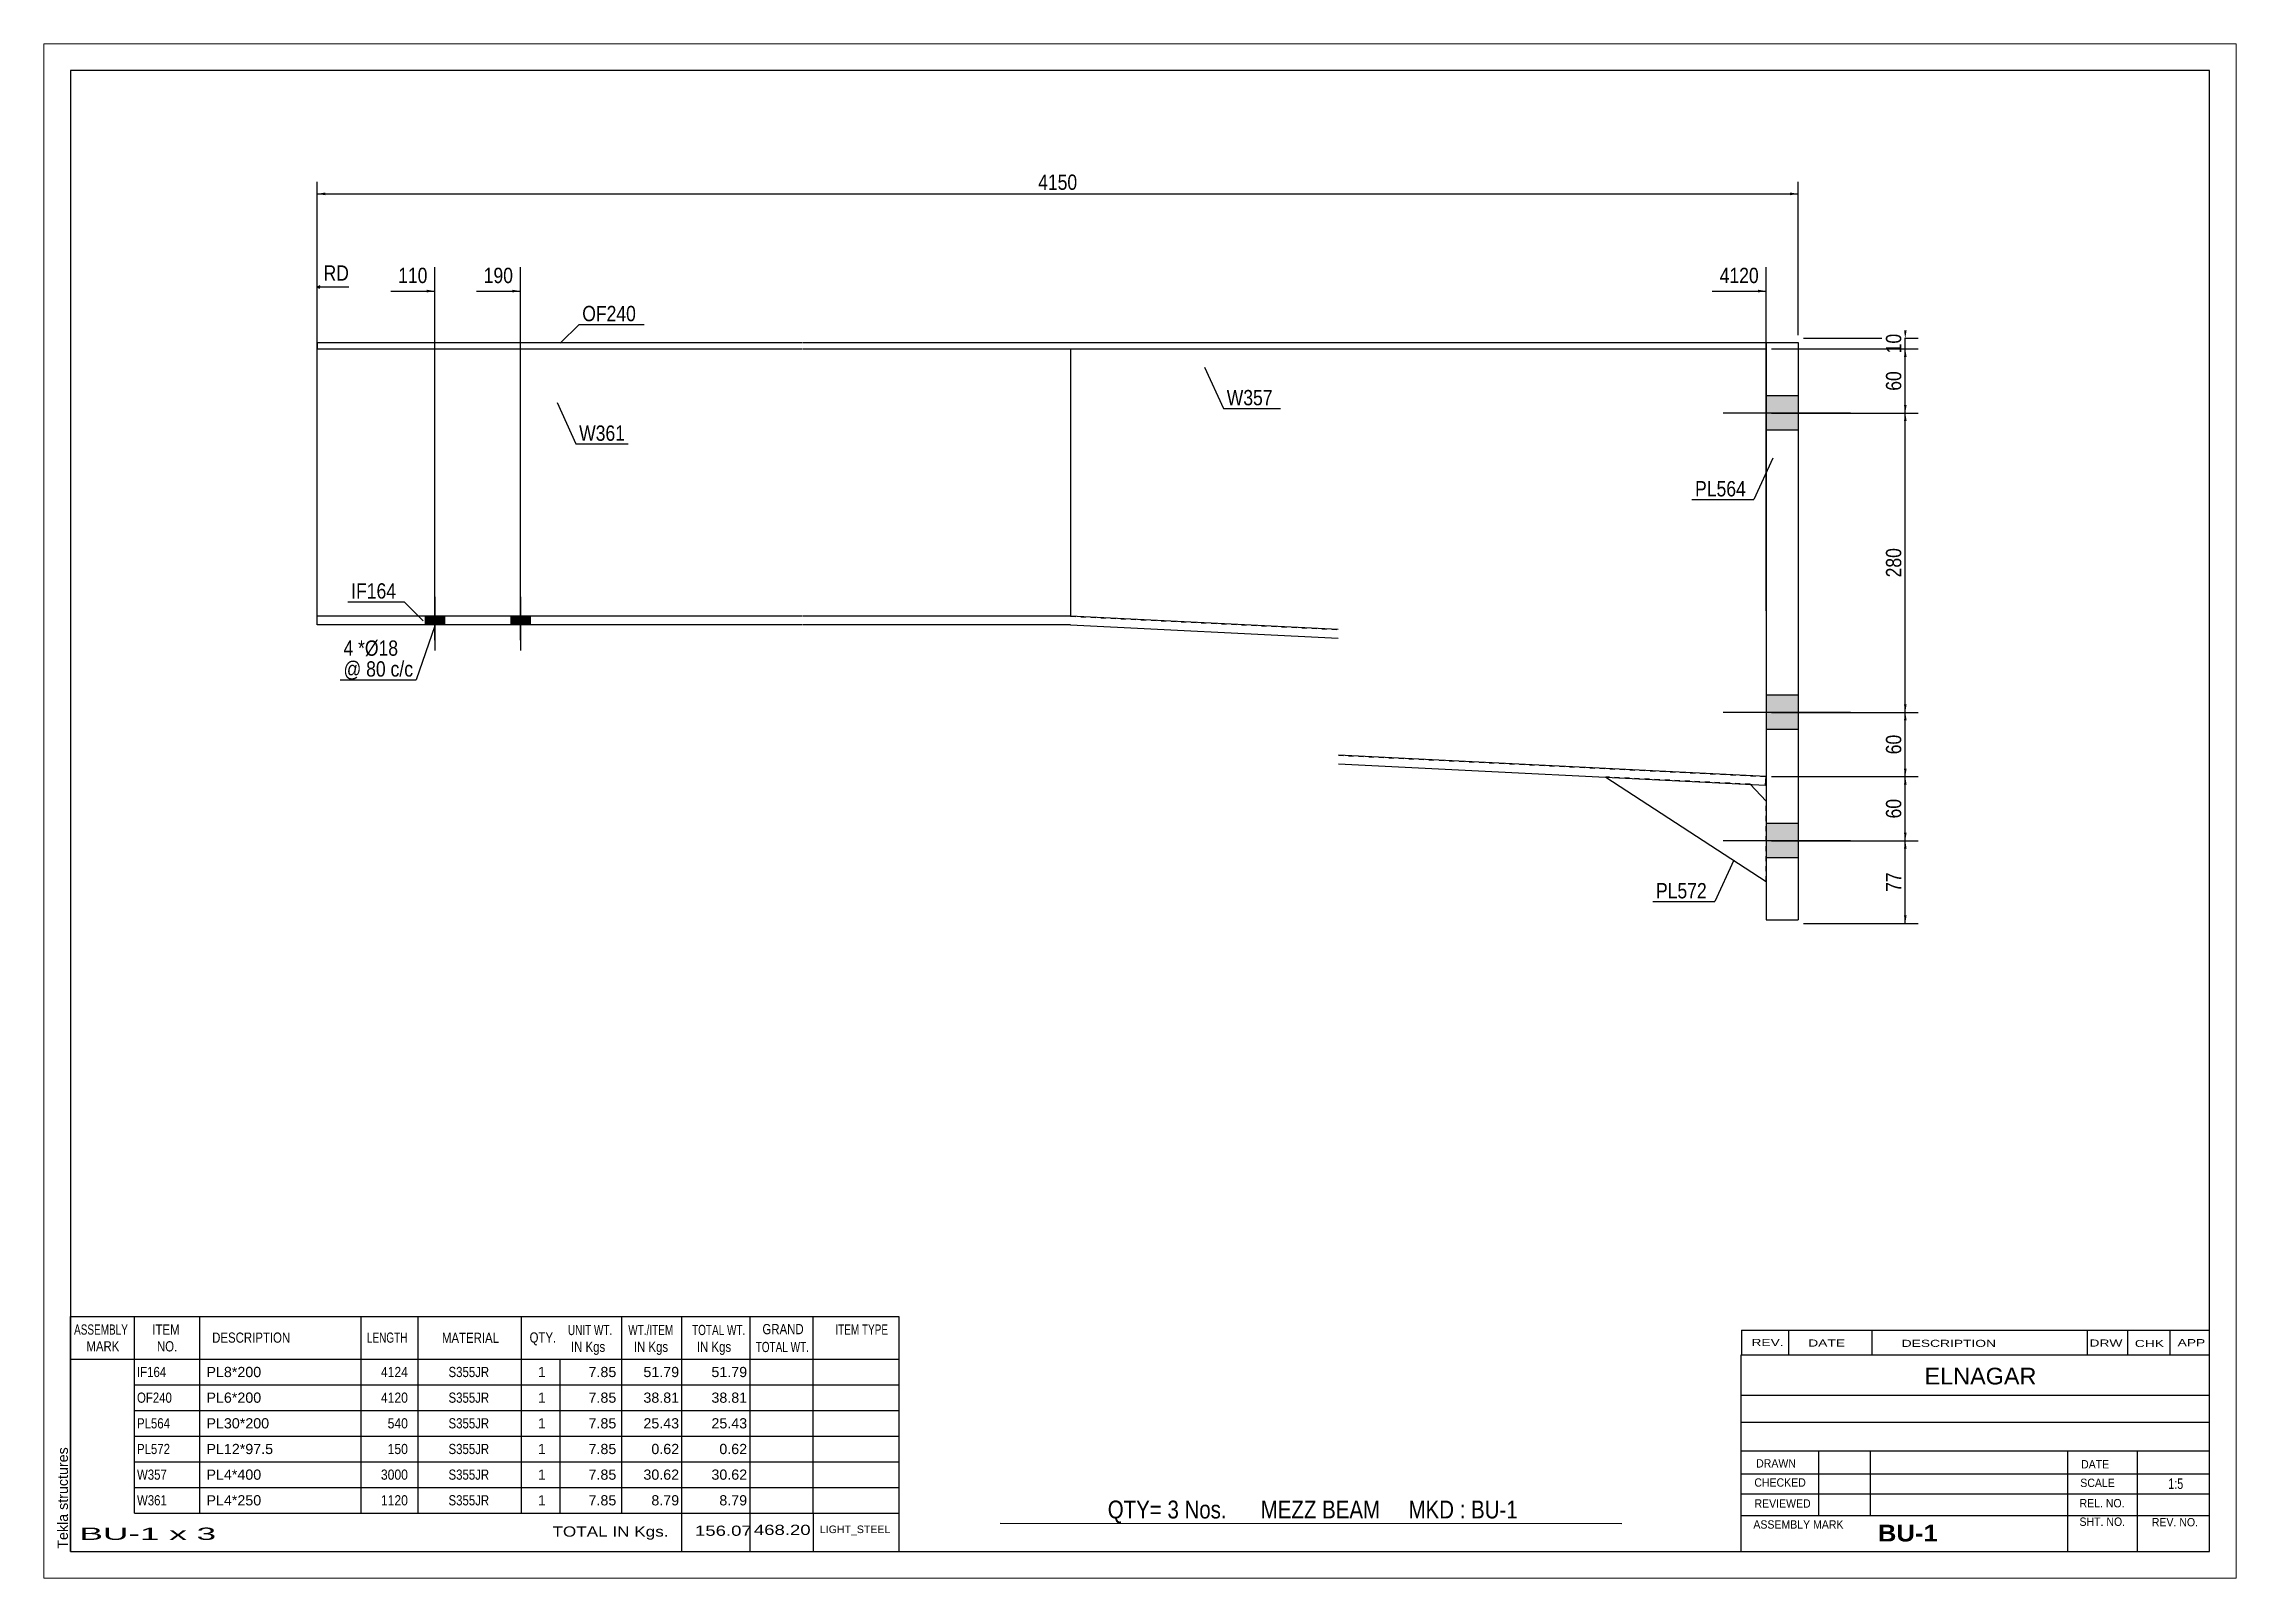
# Paper-space layout 'Layout1' of a CAD drawing. Header units: millimetres. Extents: x 0 to 410, y 0 to 287.
# The model-space entities are those that its viewports show. They can reach past a viewport. Long polylines and large blocks are cut down to what shows.
import ezdxf

# ---------------------------------------------------------------- set-up
doc = ezdxf.new("R2010")
doc.units = ezdxf.units.MM
doc.linetypes.add('DXK_LINE_DOT1', pattern=[1.8814, 0.9407, -0.9407])
doc.layers.add('Viewport layer', color=7, linetype='Continuous', plot=False)
doc.styles.add('Arial', font='ARIAL.TTF', dxfattribs={"height": 0.2})
doc.styles.add('Arial Bold', font='ARIALBD.TTF', dxfattribs={"height": 0.2})
doc.styles.add('Arial Narrow', font='ARIALN.TTF', dxfattribs={"height": 0.2})

# ---------------------------------------------------------------- blocks, each defined once
blk = doc.blocks.new('Unknown-622201258-1651')
at = {"color": 5, "linetype": 'Continuous'}
for p, q in [((353.88, 77.06), (-46.12, 77.06)), ((-46.12, 77.06), (-46.12, -199.94)), ((353.88, -199.94), (353.88, 77.06)), ((-46.12, -199.94), (353.88, -199.94))]:
    blk.add_line(p, q, dxfattribs=at)
at = {"color": 174, "linetype": 'Continuous', "style": 'Arial'}
blk.add_text('Tekla structures', height=1.9102, rotation=90, dxfattribs=at).set_placement((-46.62, -199.44))
blk = doc.blocks.new('Part-622201258-4030 - 1214')
at = {"color": 2, "linetype": 'Continuous'}
for p, q in [((270.97, 26.2), (276.97, 26.2)), ((270.97, 26.2), (270.97, -81.8)), ((276.97, 26.2), (276.97, -81.8)), ((270.97, -81.8), (276.97, -81.8))]:
    blk.add_line(p, q, dxfattribs=at)
blk = doc.blocks.new('Bolt-622201258-4041 - 1214')
at = {"linetype": 'Continuous'}
for points in [[(270.97, 16.2), (270.97, 9.8), (276.97, 9.8), (276.97, 16.2)], [(270.97, 16.2), (270.97, 9.8), (276.97, 9.8), (276.97, 16.2)], [(270.97, -39.8), (270.97, -46.2), (276.97, -46.2), (276.97, -39.8)], [(270.97, -39.8), (270.97, -46.2), (276.97, -46.2), (276.97, -39.8)], [(270.97, -63.8), (270.97, -70.2), (276.97, -70.2), (276.97, -63.8)], [(270.97, -63.8), (270.97, -70.2), (276.97, -70.2), (276.97, -63.8)]]:
    blk.add_hatch(color=3, dxfattribs=at).paths.add_polyline_path(points)
at = {"color": 3, "linetype": 'Continuous'}
for p, q in [((286.77, 13), (262.97, 13)), ((286.77, 13), (262.97, 13)), ((276.97, 16.2), (270.97, 16.2)), ((276.97, 16.2), (270.97, 16.2)), ((276.97, 9.8), (270.97, 9.8)), ((276.97, 9.8), (270.97, 9.8)), ((276.97, -39.8), (270.97, -39.8)), ((276.97, -39.8), (270.97, -39.8)), ((286.77, -43), (262.97, -43)), ((286.77, -43), (262.97, -43)), ((276.97, -46.2), (270.97, -46.2)), ((276.97, -46.2), (270.97, -46.2)), ((276.97, -63.8), (270.97, -63.8)), ((276.97, -63.8), (270.97, -63.8)), ((286.77, -67), (262.97, -67)), ((286.77, -67), (262.97, -67)), ((276.97, -70.2), (270.97, -70.2)), ((276.97, -70.2), (270.97, -70.2))]:
    blk.add_line(p, q, dxfattribs=at)
blk = doc.blocks.new('Part-622201258-4033 - 1214')
at = {"color": 2, "linetype": 'Continuous'}
for p, q in [((241.01, -55.1), (270.97, -74.6)), ((270.97, -59.6), (267.98, -56.45))]:
    blk.add_line(p, q, dxfattribs=at)
at = {"color": 7, "linetype": 'DXK_LINE_DOT1'}
for p, q in [((267.98, -56.45), (241.01, -55.1)), ((270.97, -74.6), (270.97, -59.6))]:
    blk.add_line(p, q, dxfattribs=at)
blk = doc.blocks.new('Part-622201258-4035 - 1214')
at = {"color": 2, "linetype": 'Continuous'}
for p, q in [((0, 26.2), (0, 25)), ((0, 26.2), (90.77, 26.2)), ((0, 25), (90.77, 25)), ((90.87, 26.2), (190.91, 26.2)), ((90.87, 25), (190.91, 25)), ((191.01, 26.2), (270.97, 26.2)), ((191.01, 25), (270.97, 25)), ((270.97, 26.2), (270.97, 25))]:
    blk.add_line(p, q, dxfattribs=at)
blk = doc.blocks.new('Part-622201258-4037 - 1214')
at = {"color": 2, "linetype": 'Continuous'}
blk.add_line((140.91, 25), (140.91, -25), dxfattribs=at)
at = {"color": 7, "linetype": 'DXK_LINE_DOT1'}
for p, q in [((140.91, 25), (190.91, 25)), ((191.01, 25), (270.97, 25)), ((270.97, 25), (270.97, -55)), ((140.91, -25), (190.91, -27.5)), ((191.01, -51), (270.97, -55))]:
    blk.add_line(p, q, dxfattribs=at)
blk = doc.blocks.new('Part-622201258-4040 - 1214')
at = {"color": 2, "linetype": 'Continuous'}
for p, q in [((0, -25), (0, 25)), ((140.91, 25), (140.91, -25))]:
    blk.add_line(p, q, dxfattribs=at)
at = {"color": 7, "linetype": 'DXK_LINE_DOT1'}
for p, q in [((0, 25), (90.77, 25)), ((90.87, 25), (140.91, 25)), ((90.77, -25), (0, -25)), ((140.91, -25), (90.87, -25))]:
    blk.add_line(p, q, dxfattribs=at)
blk = doc.blocks.new('Part-622201258-4352 - 1214')
at = {"color": 2, "linetype": 'Continuous'}
for p, q in [((90.77, -25), (0, -25)), ((0, -26.6), (0, -25)), ((90.77, -26.6), (0, -26.6)), ((140.91, -25), (90.87, -25)), ((140.87, -26.6), (90.87, -26.6)), ((140.87, -26.6), (190.91, -29.1)), ((190.91, -27.5), (140.91, -25)), ((270.97, -55), (191.01, -51)), ((191.01, -52.6), (270.89, -56.6)), ((270.89, -56.6), (270.97, -55))]:
    blk.add_line(p, q, dxfattribs=at)
blk = doc.blocks.new('Bolt-622201258-4354 - 1214')
at = {"linetype": 'Continuous'}
for points in [[(20.2, -26.6), (23.8, -26.6), (23.8, -25), (20.2, -25)], [(20.2, -26.6), (23.8, -26.6), (23.8, -25), (20.2, -25)], [(36.2, -26.6), (39.8, -26.6), (39.8, -25), (36.2, -25)], [(36.2, -26.6), (39.8, -26.6), (39.8, -25), (36.2, -25)]]:
    blk.add_hatch(color=3, dxfattribs=at).paths.add_polyline_path(points)
at = {"color": 3, "linetype": 'Continuous'}
for p, q in [((22, -21.4), (22, -31.4)), ((22, -21.4), (22, -31.4)), ((38, -21.4), (38, -31.4)), ((38, -21.4), (38, -31.4)), ((20.2, -25), (20.2, -26.6)), ((20.2, -25), (20.2, -26.6)), ((23.8, -25), (23.8, -26.6)), ((23.8, -25), (23.8, -26.6)), ((36.2, -25), (36.2, -26.6)), ((36.2, -25), (36.2, -26.6)), ((39.8, -25), (39.8, -26.6)), ((39.8, -25), (39.8, -26.6))]:
    blk.add_line(p, q, dxfattribs=at)
blk = doc.blocks.new('StraightDimension-622201258-3455 - 1214')
at = {"linetype": 'Continuous'}
for points in [[(296.75, 11.5), (297, 13), (297.25, 11.5)], [(297.25, -41.5), (297, -43), (296.75, -41.5)]]:
    blk.add_hatch(color=7, dxfattribs=at).paths.add_polyline_path(points)
at = {"color": 7, "linetype": 'Continuous'}
for p, q in [((271.97, 13), (299.4, 13)), ((297, -43), (297, 13)), ((271.97, -43), (299.4, -43))]:
    blk.add_line(p, q, dxfattribs=at)
at = {"color": 0}
blk.add_wipeout([(296.85, -11.66), (292.65, -11.66), (292.65, -18.34), (296.85, -18.34)], dxfattribs=at)
at = {"color": 3, "style": 'Arial Narrow'}
blk.add_text('280', height=2.863, rotation=90.0002, dxfattribs=at).set_placement((296.25, -17.74))
blk = doc.blocks.new('StraightDimension-622201258-1293 - 1214')
at = {"linetype": 'Continuous'}
blk.add_hatch(color=7, dxfattribs=at).paths.add_polyline_path([(269.47, 36.06), (270.97, 35.81), (269.47, 35.56)])
at = {"color": 7, "linetype": 'Continuous'}
for p, q in [((270.97, -24), (270.97, 40.31)), ((260.91, 35.81), (270.97, 35.81))]:
    blk.add_line(p, q, dxfattribs=at)
at = {"color": 0}
blk.add_wipeout([(270.2, 36.71), (270.2, 40.91), (261.69, 40.91), (261.69, 36.71)], dxfattribs=at)
at = {"color": 3, "style": 'Arial Narrow'}
blk.add_text('4120', height=2.863, dxfattribs=at).set_placement((262.29, 37.31))
blk = doc.blocks.new('StraightDimension-622201258-1295 - 1214')
at = {"linetype": 'Continuous'}
blk.add_hatch(color=7, dxfattribs=at).paths.add_polyline_path([(20.5, 36.06), (22, 35.81), (20.5, 35.56)])
at = {"color": 7, "linetype": 'Continuous'}
for p, q in [((22, -29.5), (22, 40.31)), ((13.77, 35.81), (22, 35.81))]:
    blk.add_line(p, q, dxfattribs=at)
at = {"color": 0, "linetype": 'Continuous'}
blk.add_wipeout([(6.53, 37.16), (6.53, 41.36), (0.59, 41.36), (0.59, 37.16)], dxfattribs=at)
at = {"color": 7, "linetype": 'Continuous'}
for p, q in [((0, -24), (0, 41.06)), ((0.5, 36.81), (0, 36.56)), ((0.5, 36.31), (0, 36.56)), ((5.93, 36.56), (0, 36.56))]:
    blk.add_line(p, q, dxfattribs=at)
at = {"color": 3, "linetype": 'Continuous', "style": 'Arial Narrow'}
blk.add_text('RD', height=2.863, dxfattribs=at).set_placement((1.19, 37.76))
at = {"color": 0}
blk.add_wipeout([(21.23, 36.71), (21.23, 40.91), (14.54, 40.91), (14.54, 36.71)], dxfattribs=at)
at = {"color": 3, "style": 'Arial Narrow'}
blk.add_text('110', height=2.863, dxfattribs=at).set_placement((15.14, 37.31))
blk = doc.blocks.new('StraightDimension-622201258-1313 - 1214')
at = {"linetype": 'Continuous'}
for points in [[(1.5, 53.75), (0, 54), (1.5, 54.25)], [(275.47, 54.25), (276.97, 54), (275.47, 53.75)]]:
    blk.add_hatch(color=7, dxfattribs=at).paths.add_polyline_path(points)
at = {"color": 7, "linetype": 'Continuous'}
for p, q in [((0, 27), (0, 56.25)), ((0, 54), (276.97, 54)), ((276.97, 27.54), (276.97, 56.25))]:
    blk.add_line(p, q, dxfattribs=at)
at = {"color": 0}
blk.add_wipeout([(142.74, 54.15), (142.74, 58.35), (134.23, 58.35), (134.23, 54.15)], dxfattribs=at)
at = {"color": 3, "style": 'Arial Narrow'}
blk.add_text('4150', height=2.863, dxfattribs=at).set_placement((134.83, 54.75))
blk = doc.blocks.new('StraightDimension-622201258-2092 - 1214')
at = {"linetype": 'Continuous'}
blk.add_hatch(color=7, dxfattribs=at).paths.add_polyline_path([(36.5, 36.06), (38, 35.81), (36.5, 35.56)])
at = {"color": 7, "linetype": 'Continuous'}
for p, q in [((38, -29.5), (38, 40.31)), ((29.77, 35.81), (38, 35.81))]:
    blk.add_line(p, q, dxfattribs=at)
at = {"color": 0}
blk.add_wipeout([(37.23, 36.71), (37.23, 40.91), (30.54, 40.91), (30.54, 36.71)], dxfattribs=at)
at = {"color": 3, "style": 'Arial Narrow'}
blk.add_text('190', height=2.863, dxfattribs=at).set_placement((31.14, 37.31))
blk = doc.blocks.new('StraightDimension-622201258-3453 - 1214')
at = {"linetype": 'Continuous'}
for points in [[(297.25, 28.5), (297, 27), (296.75, 28.5)], [(296.75, 23.5), (297, 25), (297.25, 23.5)]]:
    blk.add_hatch(color=7, dxfattribs=at).paths.add_polyline_path(points)
at = {"color": 7, "linetype": 'Continuous'}
for p, q in [((271.97, 25), (299.4, 25)), ((277.97, 27), (299.4, 27)), ((297, 25), (297, 27))]:
    blk.add_line(p, q, dxfattribs=at)
at = {"color": 0}
blk.add_wipeout([(296.85, 28.43), (292.65, 28.43), (292.65, 23.57), (296.85, 23.57)], dxfattribs=at)
at = {"color": 3, "style": 'Arial Narrow'}
blk.add_text('10', height=2.863, rotation=90.0002, dxfattribs=at).set_placement((296.25, 24.17))
blk = doc.blocks.new('StraightDimension-622201258-3454 - 1214')
at = {"linetype": 'Continuous'}
for points in [[(296.75, 23.5), (297, 25), (297.25, 23.5)], [(297.25, 14.5), (297, 13), (296.75, 14.5)]]:
    blk.add_hatch(color=7, dxfattribs=at).paths.add_polyline_path(points)
at = {"color": 7, "linetype": 'Continuous'}
for p, q in [((271.97, 25), (299.4, 25)), ((297, 13), (297, 25)), ((271.97, 13), (299.4, 13))]:
    blk.add_line(p, q, dxfattribs=at)
at = {"color": 0}
blk.add_wipeout([(296.85, 21.43), (292.65, 21.43), (292.65, 16.57), (296.85, 16.57)], dxfattribs=at)
at = {"color": 3, "style": 'Arial Narrow'}
blk.add_text('60', height=2.863, rotation=90.0002, dxfattribs=at).set_placement((296.25, 17.17))
blk = doc.blocks.new('StraightDimension-622201258-3456 - 1214')
at = {"linetype": 'Continuous'}
for points in [[(296.75, -44.5), (297, -43), (297.25, -44.5)], [(297.25, -53.5), (297, -55), (296.75, -53.5)]]:
    blk.add_hatch(color=7, dxfattribs=at).paths.add_polyline_path(points)
at = {"color": 7, "linetype": 'Continuous'}
for p, q in [((271.97, -43), (299.4, -43)), ((297, -55), (297, -43)), ((271.97, -55), (299.4, -55))]:
    blk.add_line(p, q, dxfattribs=at)
at = {"color": 0}
blk.add_wipeout([(296.85, -46.57), (292.65, -46.57), (292.65, -51.43), (296.85, -51.43)], dxfattribs=at)
at = {"color": 3, "style": 'Arial Narrow'}
blk.add_text('60', height=2.863, rotation=90.0002, dxfattribs=at).set_placement((296.25, -50.83))
blk = doc.blocks.new('StraightDimension-622201258-3457 - 1214')
at = {"linetype": 'Continuous'}
for points in [[(296.75, -56.5), (297, -55), (297.25, -56.5)], [(297.25, -65.5), (297, -67), (296.75, -65.5)]]:
    blk.add_hatch(color=7, dxfattribs=at).paths.add_polyline_path(points)
at = {"color": 7, "linetype": 'Continuous'}
for p, q in [((271.97, -55), (299.4, -55)), ((297, -67), (297, -55)), ((271.97, -67), (299.4, -67))]:
    blk.add_line(p, q, dxfattribs=at)
at = {"color": 0}
blk.add_wipeout([(296.85, -58.57), (292.65, -58.57), (292.65, -63.43), (296.85, -63.43)], dxfattribs=at)
at = {"color": 3, "style": 'Arial Narrow'}
blk.add_text('60', height=2.863, rotation=90.0002, dxfattribs=at).set_placement((296.25, -62.83))
blk = doc.blocks.new('StraightDimension-622201258-3458 - 1214')
at = {"linetype": 'Continuous'}
for points in [[(296.75, -68.5), (297, -67), (297.25, -68.5)], [(297.25, -80.96), (297, -82.46), (296.75, -80.96)]]:
    blk.add_hatch(color=7, dxfattribs=at).paths.add_polyline_path(points)
at = {"color": 7, "linetype": 'Continuous'}
for p, q in [((271.97, -67), (299.4, -67)), ((297, -82.46), (297, -67)), ((277.97, -82.46), (299.4, -82.46))]:
    blk.add_line(p, q, dxfattribs=at)
at = {"color": 0}
blk.add_wipeout([(296.85, -72.3), (292.65, -72.3), (292.65, -77.16), (296.85, -77.16)], dxfattribs=at)
at = {"color": 3, "style": 'Arial Narrow'}
blk.add_text('77', height=2.863, rotation=90.0002, dxfattribs=at).set_placement((296.25, -76.56))
blk = doc.blocks.new('CBS_CALLOFF-622201258-4554')
at = {"color": 7, "linetype": 'Continuous'}
blk.add_line((127.75, -194.67), (243.99, -194.69), dxfattribs=at)
at = {"color": 3, "linetype": 'Continuous', "style": 'Arial Narrow'}
blk.add_text('QTY= 3 Nos.      MEZZ BEAM     MKD : BU-1', height=3.3405, dxfattribs=at).set_placement((147.85, -193.77))
blk = doc.blocks.new('CBS_BOM-622201258-4553')
at = {"color": 7, "linetype": 'Continuous'}
for p, q in [((-46.16, -163.97), (-46.16, -155.97)), ((-46.15, -155.97), (108.77, -155.97)), ((-34.16, -163.97), (-34.16, -155.97)), ((-21.97, -163.97), (-21.97, -155.97)), ((8.2, -163.97), (8.2, -155.97)), ((18.88, -163.97), (18.88, -155.97)), ((38.19, -163.97), (38.19, -155.97)), ((57, -163.97), (57, -155.97)), ((68.21, -163.97), (68.21, -155.97)), ((80.99, -163.97), (80.99, -155.97)), ((92.74, -163.97), (92.74, -155.97)), ((108.77, -155.97), (108.76, -163.96)), ((-46.16, -163.97), (108.77, -163.97)), ((-46.16, -168.77), (-46.16, -163.97)), ((-34.16, -168.77), (-34.16, -163.97)), ((-21.97, -168.77), (-21.97, -163.97)), ((8.2, -168.77), (8.2, -163.97)), ((18.88, -168.77), (18.88, -163.97)), ((38.19, -168.77), (38.19, -163.97)), ((45.46, -168.77), (45.46, -163.97)), ((57, -168.77), (57, -163.97)), ((68.21, -168.77), (68.21, -163.97)), ((80.99, -168.77), (80.99, -163.97)), ((92.76, -168.77), (92.76, -163.97)), ((108.77, -163.97), (108.77, -168.77)), ((-46.16, -173.57), (-46.16, -168.77)), ((-34.16, -168.77), (108.77, -168.77)), ((-34.16, -173.57), (-34.16, -168.77)), ((-21.97, -173.57), (-21.97, -168.77)), ((8.2, -173.57), (8.2, -168.77)), ((18.88, -173.57), (18.88, -168.77)), ((38.19, -173.57), (38.19, -168.77)), ((45.46, -173.57), (45.46, -168.77)), ((57, -173.57), (57, -168.77)), ((68.21, -173.57), (68.21, -168.77)), ((80.99, -173.57), (80.99, -168.77)), ((92.76, -173.57), (92.76, -168.77)), ((108.77, -168.77), (108.77, -173.57)), ((-46.16, -178.37), (-46.16, -173.57)), ((-34.16, -173.57), (108.77, -173.57)), ((-34.16, -178.37), (-34.16, -173.57)), ((-21.97, -178.37), (-21.97, -173.57)), ((8.2, -178.37), (8.2, -173.57)), ((18.88, -178.37), (18.88, -173.57)), ((38.19, -178.37), (38.19, -173.57)), ((45.46, -178.37), (45.46, -173.57)), ((57, -178.37), (57, -173.57)), ((68.21, -178.37), (68.21, -173.57)), ((80.99, -178.37), (80.99, -173.57)), ((92.76, -178.37), (92.76, -173.57)), ((108.77, -173.57), (108.77, -178.37)), ((-46.16, -183.17), (-46.16, -178.37)), ((-34.16, -178.37), (108.77, -178.37)), ((-34.16, -183.17), (-34.16, -178.37)), ((-21.97, -183.17), (-21.97, -178.37)), ((8.2, -183.17), (8.2, -178.37)), ((18.88, -183.17), (18.88, -178.37)), ((38.19, -183.17), (38.19, -178.37)), ((45.46, -183.17), (45.46, -178.37)), ((57, -183.17), (57, -178.37)), ((68.21, -183.17), (68.21, -178.37)), ((80.99, -183.17), (80.99, -178.37)), ((92.76, -183.17), (92.76, -178.37)), ((108.77, -178.37), (108.77, -183.17)), ((-46.16, -187.97), (-46.16, -183.17)), ((-34.16, -183.17), (108.77, -183.17)), ((-34.16, -187.97), (-34.16, -183.17)), ((-21.97, -187.97), (-21.97, -183.17)), ((8.2, -187.97), (8.2, -183.17)), ((18.88, -187.97), (18.88, -183.17)), ((38.19, -187.97), (38.19, -183.17)), ((45.46, -187.97), (45.46, -183.17)), ((57, -187.97), (57, -183.17)), ((68.21, -187.97), (68.21, -183.17)), ((80.99, -187.97), (80.99, -183.17)), ((92.76, -187.97), (92.76, -183.17)), ((108.77, -183.17), (108.77, -187.97)), ((-46.16, -192.77), (-46.16, -187.97)), ((-34.16, -187.97), (108.77, -187.97)), ((-34.16, -192.77), (-34.16, -187.97)), ((-21.97, -192.77), (-21.97, -187.97)), ((8.2, -192.77), (8.2, -187.97)), ((18.88, -192.77), (18.88, -187.97)), ((38.19, -192.77), (38.19, -187.97)), ((45.46, -192.77), (45.46, -187.97)), ((57, -192.77), (57, -187.97)), ((68.21, -192.77), (68.21, -187.97)), ((80.99, -192.77), (80.99, -187.97)), ((92.76, -192.77), (92.76, -187.97)), ((108.77, -187.97), (108.77, -192.77)), ((-46.16, -199.97), (-46.16, -192.79)), ((-34.16, -192.77), (108.77, -192.77)), ((68.21, -199.97), (68.21, -192.79)), ((80.99, -199.97), (80.99, -192.79)), ((92.8, -199.97), (92.8, -192.79)), ((108.77, -192.77), (108.77, -199.97)), ((-46.16, -199.97), (108.77, -199.97))]:
    blk.add_line(p, q, dxfattribs=at)
at = {"color": 3, "linetype": 'Continuous', "style": 'Arial'}
for s, height, width, p in [('ASSEMBLY', 1.91, 0.7, (-45.47, -159.39)), ('ITEM', 1.91, 0.8, (-30.83, -159.39)), ('DESCRIPTION', 1.9102, 0.8, (-19.64, -160.9)), ('LENGTH', 1.91, 0.7, (9.3, -160.9)), ('MATERIAL', 1.91, 0.8, (23.33, -160.94)), ('QTY.', 1.91, 0.8, (39.72, -160.87)), ('UNIT WT.', 1.91, 0.7, (46.89, -159.47)), ('WT./ITEM', 1.91, 0.7, (58.18, -159.47)), ('TOTAL WT.', 1.91, 0.7, (70.11, -159.47)), ('GRAND', 1.91, 0.8, (83.27, -159.31)), ('ITEM TYPE', 1.91, 0.7, (96.9, -159.39)), ('MARK', 1.91, 0.8, (-43.16, -162.53)), ('NO.', 1.91, 0.8, (-29.97, -162.53)), ('IN Kgs', 1.91, 0.8, (47.46, -162.61)), ('IN Kgs', 1.91, 0.8, (59.22, -162.61)), ('IN Kgs', 1.91, 0.8, (71.01, -162.61)), ('TOTAL WT.', 1.91, 0.7, (82.01, -162.65))]:
    blk.add_text(s, height=height, dxfattribs=dict(at, width=width)).set_placement(p)
at = {"color": 7, "linetype": 'Continuous', "style": 'Arial'}
for s, width, p in [('IF164', 0.8, (-33.7, -167.33)), ('4124', 0.85, (11.92, -167.33)), ('S355JR', 0.8, (24.56, -167.33)), ('OF240', 0.8, (-33.7, -172.13)), ('4120', 0.85, (11.92, -172.13)), ('S355JR', 0.8, (24.56, -172.13)), ('PL564', 0.8, (-33.7, -176.93)), ('540', 0.85, (13.18, -176.93)), ('S355JR', 0.8, (24.56, -176.93)), ('PL572', 0.8, (-33.7, -181.73)), ('150', 0.85, (13.18, -181.73)), ('S355JR', 0.8, (24.56, -181.73)), ('W357', 0.8, (-33.7, -186.53)), ('3000', 0.85, (11.92, -186.53)), ('S355JR', 0.8, (24.56, -186.53)), ('W361', 0.8, (-33.7, -191.33)), ('1120', 0.85, (11.92, -191.33)), ('S355JR', 0.8, (24.56, -191.33))]:
    blk.add_text(s, height=1.91, dxfattribs=dict(at, width=width)).set_placement(p)
for s, p in [('PL8*200', (-20.71, -167.33)), ('1', (41.28, -167.33)), ('7.85', (50.75, -167.33)), ('51.79', (61.01, -167.33)), ('51.79', (73.73, -167.33)), ('PL6*200', (-20.71, -172.13)), ('1', (41.28, -172.13)), ('7.85', (50.75, -172.13)), ('38.81', (61.01, -172.13)), ('38.81', (73.73, -172.13)), ('PL30*200', (-20.71, -176.93)), ('1', (41.28, -176.93)), ('7.85', (50.75, -176.93)), ('25.43', (61.01, -176.93)), ('25.43', (73.73, -176.93)), ('PL12*97.5', (-20.71, -181.73)), ('1', (41.28, -181.73)), ('7.85', (50.75, -181.73)), ('0.62', (62.5, -181.73)), ('0.62', (75.21, -181.73)), ('PL4*400', (-20.71, -186.53)), ('1', (41.28, -186.53)), ('7.85', (50.75, -186.53)), ('30.62', (61.01, -186.53)), ('30.62', (73.73, -186.53)), ('PL4*250', (-20.71, -191.33)), ('1', (41.28, -191.33)), ('7.85', (50.75, -191.33)), ('8.79', (62.5, -191.33)), ('8.79', (75.21, -191.33))]:
    blk.add_text(s, height=1.91, dxfattribs=at).set_placement(p)
at = {"color": 6, "linetype": 'Continuous', "style": 'Arial'}
for s, height, width, p in [('BU-1 x 3', 2.292, 2.05, (-44.44, -197.78)), ('TOTAL IN Kgs.', 1.9102, 1.2, (44, -197.17)), ('156.07', 1.91, 1.3, (70.66, -197.02)), ('468.20', 1.91, 1.3, (81.67, -196.86))]:
    blk.add_text(s, height=height, dxfattribs=dict(at, width=width)).set_placement(p)
blk.add_text('LIGHT_STEEL', height=1.4135, dxfattribs=at).set_placement((94.02, -196.51))
blk = doc.blocks.new('CBS_NAME_BLOG-622201258-4555')
at = {"color": 7, "linetype": 'Continuous'}
for p, q in [((266.28, -163.18), (353.8, -163.18)), ((266.28, -199.89), (266.28, -163.19)), ((266.28, -170.72), (353.8, -170.72)), ((266.36, -175.78), (353.87, -175.78)), ((266.28, -181.15), (353.8, -181.15)), ((280.81, -193.25), (280.81, -181.15)), ((290.49, -193.23), (290.49, -181.16)), ((327.41, -199.89), (327.41, -181.16)), ((340.46, -199.89), (340.46, -181.15)), ((266.29, -185.45), (353.87, -185.43)), ((266.28, -189.19), (353.8, -189.19)), ((266.28, -193.24), (353.8, -193.24)), ((266.28, -199.94), (353.87, -199.94))]:
    blk.add_line(p, q, dxfattribs=at)
at = {"color": 3, "linetype": 'Continuous', "style": 'Arial'}
blk.add_text('ELNAGAR', height=3.133, dxfattribs=at).set_placement((300.61, -168.71))
at = {"color": 3, "linetype": 'Continuous'}
for s, height, style, width, p in [('DRAWN', 1.566, 'Arial', 0.9, (269.11, -184.25)), ('DATE', 1.566, 'Arial', 0.9, (329.88, -184.42)), ('CHECKED', 1.566, 'Arial', 0.9, (268.77, -187.83)), ('SCALE', 1.566, 'Arial', 0.9, (329.73, -187.89)), ('1:5', 1.957, 'Arial Narrow', 0.9, (346.18, -188.25)), ('REVIEWED', 1.566, 'Arial', 0.9, (268.8, -191.75)), ('REL. NO.', 1.566, 'Arial', 0.9, (329.59, -191.7)), ('ASSEMBLY MARK', 1.5663, 'Arial', 0.9, (268.59, -195.68)), ('BU-1', 3.131, 'Arial Bold', 1.1, (291.86, -198.08)), ('SHT. NO.', 1.566, 'Arial', 0.9, (329.58, -195.16)), ('REV. NO.', 1.566, 'Arial', 0.9, (343.11, -195.25))]:
    blk.add_text(s, height=height, dxfattribs=dict(at, style=style, width=width)).set_placement(p)
blk = doc.blocks.new('CBS_REVISION-622201258-4556')
at = {"color": 7, "linetype": 'Continuous'}
for p, q in [((266.37, -158.55), (353.87, -158.55)), ((266.37, -158.55), (266.37, -163.18)), ((275.16, -158.55), (275.16, -163.18)), ((290.76, -158.55), (290.76, -163.12)), ((331.01, -158.55), (331.01, -163.18)), ((338.56, -158.55), (338.56, -163.18)), ((346.5, -158.55), (346.5, -163.18)), ((266.37, -163.18), (353.87, -163.18))]:
    blk.add_line(p, q, dxfattribs=at)
at = {"color": 7, "style": 'Arial Narrow', "width": 1.7}
for s, height, p in [('REV.', 1.326, (268.23, -161.51)), ('DATE', 1.326, (278.85, -161.62)), ('DESCRIPTION', 1.3257, (296.33, -161.68)), ('DRW', 1.326, (331.45, -161.62)), ('CHK', 1.326, (339.93, -161.71)), ('APP', 1.326, (347.93, -161.55))]:
    blk.add_text(s, height=height, dxfattribs=at).set_placement(p)
blk = doc.blocks.new('Mark-622201258-4047 - 1214')
at = {"color": 0}
blk.add_wipeout([(267.2, -2.59), (267.2, 0.41), (257.69, 0.41), (257.69, -2.59)], dxfattribs=at)
blk.add_wipeout([(267.2, -2.59), (267.2, 0.41), (257.69, 0.41), (257.69, -2.59)], dxfattribs=at)
at = {"color": 7, "linetype": 'Continuous'}
for p in [(272.23, 4.54), (257.09, -3.19)]:
    blk.add_line(p, (268.7, -3.19), dxfattribs=at)
at = {"color": 3, "style": 'Arial Narrow'}
blk.add_text('PL564', height=2.863, dxfattribs=at).set_placement((257.69, -2.59))
blk = doc.blocks.new('Mark-622201258-4050 - 1214')
at = {"color": 0}
blk.add_wipeout([(259.89, -77.78), (259.89, -74.78), (250.38, -74.78), (250.38, -77.78)], dxfattribs=at)
blk.add_wipeout([(259.89, -77.78), (259.89, -74.78), (250.38, -74.78), (250.38, -77.78)], dxfattribs=at)
at = {"color": 7, "linetype": 'Continuous'}
for p in [(264.92, -70.64), (249.78, -78.38)]:
    blk.add_line(p, (261.39, -78.38), dxfattribs=at)
at = {"color": 3, "style": 'Arial Narrow'}
blk.add_text('PL572', height=2.863, dxfattribs=at).set_placement((250.38, -77.78))
blk = doc.blocks.new('Mark-622201258-4053 - 1214')
at = {"color": 0}
blk.add_wipeout([(59.62, 30.18), (59.62, 33.18), (49.57, 33.18), (49.57, 30.18)], dxfattribs=at)
blk.add_wipeout([(59.62, 30.18), (59.62, 33.18), (49.57, 33.18), (49.57, 30.18)], dxfattribs=at)
at = {"color": 7, "linetype": 'Continuous'}
for p, q in [((45.43, 26.05), (48.97, 29.58)), ((48.97, 29.58), (61.12, 29.58))]:
    blk.add_line(p, q, dxfattribs=at)
at = {"color": 3, "style": 'Arial Narrow'}
blk.add_text('OF240', height=2.863, dxfattribs=at).set_placement((49.57, 30.18))
blk = doc.blocks.new('Mark-622201258-4056 - 1214')
at = {"color": 0}
blk.add_wipeout([(178.68, 14.45), (178.68, 17.45), (170.1, 17.45), (170.1, 14.45)], dxfattribs=at)
blk.add_wipeout([(178.68, 14.45), (178.68, 17.45), (170.1, 17.45), (170.1, 14.45)], dxfattribs=at)
at = {"color": 7, "linetype": 'Continuous'}
for p, q in [((165.96, 21.58), (169.5, 13.85)), ((169.5, 13.85), (180.18, 13.85))]:
    blk.add_line(p, q, dxfattribs=at)
at = {"color": 3, "style": 'Arial Narrow'}
blk.add_text('W357', height=2.863, dxfattribs=at).set_placement((170.1, 14.45))
blk = doc.blocks.new('Mark-622201258-4062 - 1214')
at = {"color": 0}
blk.add_wipeout([(57.58, 7.81), (57.58, 10.81), (48.99, 10.81), (48.99, 7.81)], dxfattribs=at)
blk.add_wipeout([(57.58, 7.81), (57.58, 10.81), (48.99, 10.81), (48.99, 7.81)], dxfattribs=at)
at = {"color": 7, "linetype": 'Continuous'}
for p, q in [((44.86, 14.94), (48.39, 7.21)), ((48.39, 7.21), (58.18, 7.21))]:
    blk.add_line(p, q, dxfattribs=at)
at = {"color": 3, "style": 'Arial Narrow'}
blk.add_text('W361', height=2.863, dxfattribs=at).set_placement((48.99, 7.81))
blk = doc.blocks.new('Mark-622201258-4356 - 1214')
at = {"color": 0}
blk.add_wipeout([(6.74, -32.4), (6.74, -29.4), (4.92, -29.4), (4.92, -32.4)], dxfattribs=at)
blk.add_wipeout([(6.74, -32.4), (6.74, -29.4), (4.92, -29.4), (4.92, -32.4)], dxfattribs=at)
blk.add_wipeout([(8.92, -32.4), (8.92, -29.4), (7.64, -29.4), (7.64, -32.4)], dxfattribs=at)
blk.add_wipeout([(8.92, -32.4), (8.92, -29.4), (7.64, -29.4), (7.64, -32.4)], dxfattribs=at)
blk.add_wipeout([(15.14, -32.4), (15.14, -29.4), (8.92, -29.4), (8.92, -32.4)], dxfattribs=at)
blk.add_wipeout([(15.14, -32.4), (15.14, -29.4), (8.92, -29.4), (8.92, -32.4)], dxfattribs=at)
at = {"color": 3, "style": 'Arial Narrow'}
blk.add_text('*', height=2.86, dxfattribs=at).set_placement((7.64, -32.4))
at = {"color": 0}
blk.add_wipeout([(17.94, -36.3), (17.94, -33.3), (4.92, -33.3), (4.92, -36.3)], dxfattribs=at)
blk.add_wipeout([(17.94, -36.3), (17.94, -33.3), (4.92, -33.3), (4.92, -36.3)], dxfattribs=at)
at = {"color": 7, "linetype": 'Continuous'}
for p in [(22, -26.8), (4.32, -36.9)]:
    blk.add_line(p, (18.54, -36.9), dxfattribs=at)
at = {"color": 3, "style": 'Arial Narrow'}
for s, height, p in [('4', 2.86, (4.92, -32.4)), ('Ø18', 2.863, (8.92, -32.4)), ('@ 80 c/', 2.863, (4.92, -36.3)), ('c', 2.86, (16.29, -36.3))]:
    blk.add_text(s, height=height, dxfattribs=at).set_placement(p)
blk = doc.blocks.new('Mark-622201258-4357 - 1214')
at = {"color": 0}
blk.add_wipeout([(14.76, -21.71), (14.76, -18.71), (6.36, -18.71), (6.36, -21.71)], dxfattribs=at)
blk.add_wipeout([(14.76, -21.71), (14.76, -18.71), (6.36, -18.71), (6.36, -21.71)], dxfattribs=at)
at = {"color": 7, "linetype": 'Continuous'}
for p in [(5.76, -22.31), (19.8, -25.85)]:
    blk.add_line(p, (16.26, -22.31), dxfattribs=at)
at = {"color": 3, "style": 'Arial Narrow'}
blk.add_text('IF164', height=2.863, dxfattribs=at).set_placement((6.36, -21.71))

msp = doc.modelspace()

# ---------------------------------------------------------------- block references
for name in ['Unknown-622201258-1651', 'Part-622201258-4035 - 1214', 'Part-622201258-4040 - 1214', 'Part-622201258-4037 - 1214', 'Part-622201258-4030 - 1214', 'Bolt-622201258-4041 - 1214', 'Bolt-622201258-4354 - 1214', 'Part-622201258-4352 - 1214', 'Part-622201258-4033 - 1214', 'CBS_BOM-622201258-4553', 'CBS_REVISION-622201258-4556', 'CBS_NAME_BLOG-622201258-4555', 'CBS_CALLOFF-622201258-4554']:
    msp.add_blockref(name, (0, 0))

# ---------------------------------------------------------------- next in the draw order: block references
for name in ['StraightDimension-622201258-1295 - 1214', 'Mark-622201258-4056 - 1214', 'Mark-622201258-4062 - 1214', 'StraightDimension-622201258-3455 - 1214', 'Mark-622201258-4050 - 1214']:
    msp.add_blockref(name, (0, 0))

# ---------------------------------------------------------------- next in the draw order: block references
for name in ['StraightDimension-622201258-1293 - 1214', 'Mark-622201258-4356 - 1214', 'StraightDimension-622201258-3456 - 1214']:
    msp.add_blockref(name, (0, 0))

# ---------------------------------------------------------------- next in the draw order: block references
for name in ['StraightDimension-622201258-1313 - 1214', 'Mark-622201258-4047 - 1214', 'Mark-622201258-4357 - 1214', 'StraightDimension-622201258-3457 - 1214']:
    msp.add_blockref(name, (0, 0))

# ---------------------------------------------------------------- next in the draw order: block references
for name in ['StraightDimension-622201258-2092 - 1214', 'Mark-622201258-4053 - 1214', 'StraightDimension-622201258-3453 - 1214', 'StraightDimension-622201258-3458 - 1214']:
    msp.add_blockref(name, (0, 0))

# ---------------------------------------------------------------- next in the draw order: block references
msp.add_blockref('StraightDimension-622201258-3454 - 1214', (0, 0))

psp = doc.layouts.get("Layout1")

# ---------------------------------------------------------------- viewports
at = {"layer": 'Viewport layer', "view_target_point": (153.88, -61.44)}
psp.add_viewport(center=(205, 143.5), size=(410, 287), view_center_point=(0, 0), view_height=287, dxfattribs=at)

doc.saveas('drawing.dxf')
